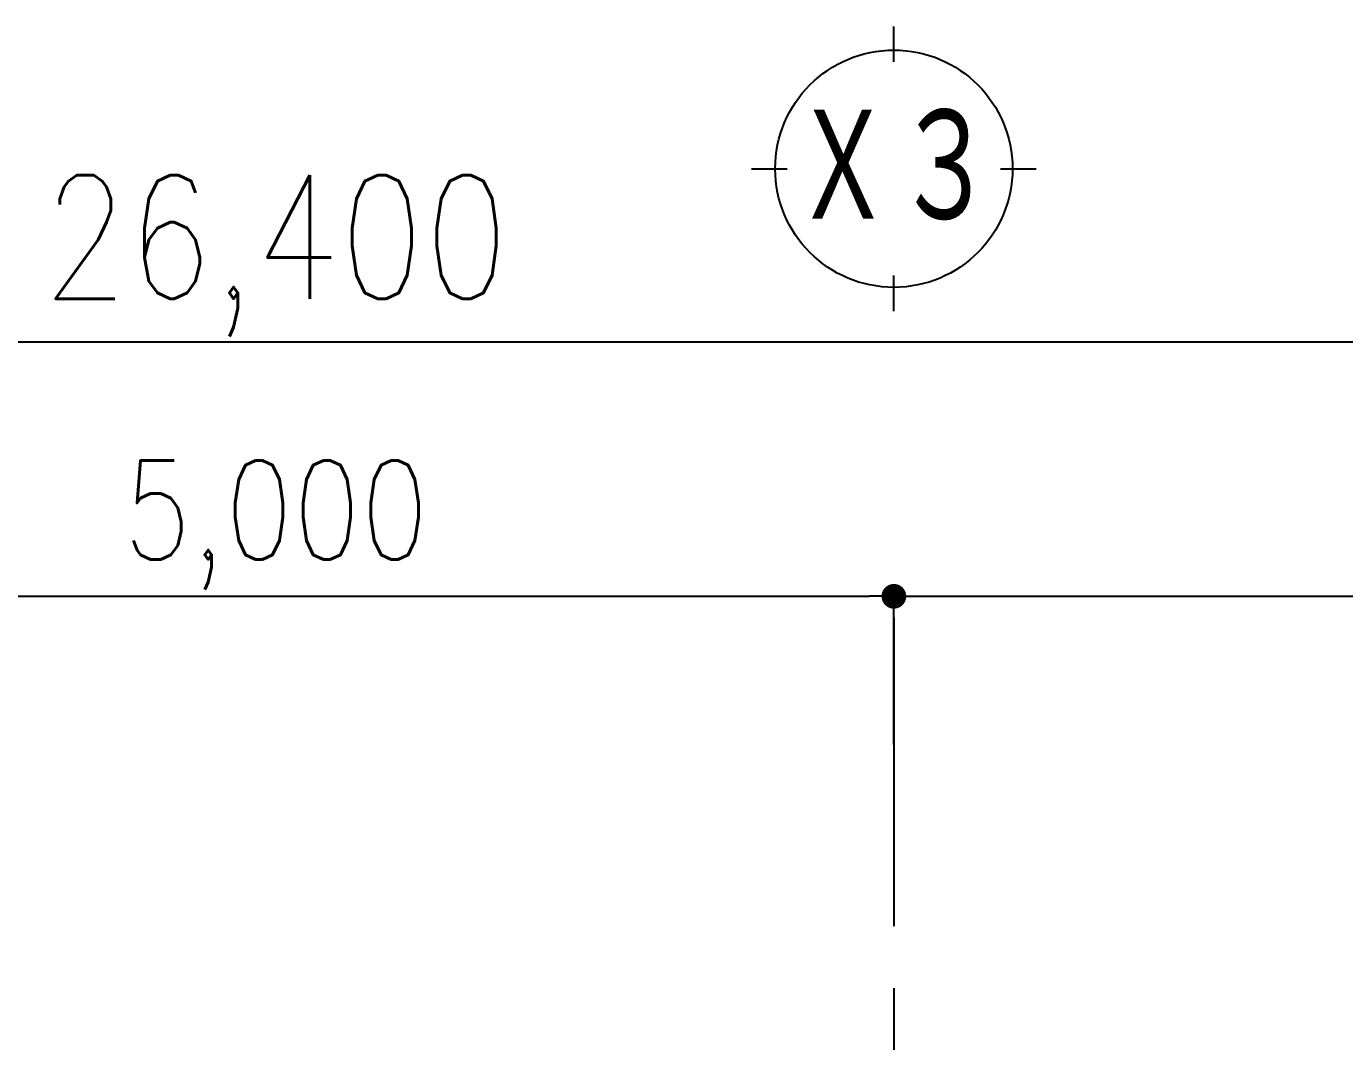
# Model space of a CAD drawing. Header units: millimetres. Extents: x 15495 to 166182, y -39946 to 18307.
# Drawn here: x 103480 to 108813, y -20547 to -16415 of the extents above; entities that cross this region are included whole.
import ezdxf
from ezdxf.enums import TextEntityAlignment as Align

# ---------------------------------------------------------------- set-up
doc = ezdxf.new("R2010")
doc.units = ezdxf.units.MM
doc.header["$LTSCALE"] = 1000
doc.linetypes.add('CENTER', pattern=[2, 1.25, -0.25, 0.25, -0.25])
doc.layers.get('0').update_dxf_attribs({"linetype": 'CONTINUOUS'})
for name, color, linetype in [('TF-E_DIM-100', 3, 'CONTINUOUS'), ('TF-E_GRID-100', 1, 'CENTER'), ('TF-E_GRID-50', 1, 'CENTER')]:
    doc.layers.add(name, color=color, linetype=linetype)
doc.styles.add('DIM', font='romans.shx', dxfattribs={"width": 0.8, "bigfont": 'bigfont.shx'})
doc.styles.get("Standard").update_dxf_attribs({"font": 'txt.shx', "bigfont": 'bigfont.shx'})
doc.dimstyles.new('DIM100_4_3', dxfattribs={"dimscale": 100, "dimtxt": 4, "dimasz": 1, "dimexe": 0, "dimexo": 1, "dimgap": 0.5, "dimtad": 1, "dimdec": 1, "dimdsep": 46, "dimlunit": 6, "dimtxsty": 'DIM', "dimblk1": 'DOT', "dimblk2": 'DOT', "dimsah": 1, "dimcen": 1, "dimclrd": 256, "dimclre": 256, "dimclrt": 256, "dimadec": 0, "dimazin": 0, "dimtfac": 1, "dimtdec": 1, "dimtix": 1, "dimtmove": 2, "dimatfit": 3, "dimldrblk": 'DOT', "dimfxl": 1, "dimtvp": 0.833333, "dimtolj": 1, "dimarcsym": 0})
doc.dimstyles.new('DIM100_5_3', dxfattribs={"dimscale": 100, "dimtxt": 5, "dimasz": 1, "dimexe": 0, "dimexo": 1, "dimgap": 0.5, "dimtad": 1, "dimdec": 1, "dimdsep": 46, "dimlunit": 6, "dimtxsty": 'DIM', "dimblk1": 'DOT', "dimblk2": 'DOT', "dimsah": 1, "dimcen": 1, "dimclrd": 256, "dimclre": 256, "dimclrt": 256, "dimadec": 0, "dimazin": 0, "dimtfac": 1, "dimtdec": 1, "dimtix": 1, "dimtmove": 2, "dimatfit": 3, "dimldrblk": 'DOT', "dimfxl": 1, "dimtvp": 0.833333, "dimtolj": 1, "dimarcsym": 0})

# ---------------------------------------------------------------- blocks, each defined once
blk = doc.blocks.new('DOT')
at = {"color": 0, "linetype": 'ByBlock'}
blk.add_line((-0.5, 0), (-1, 0), dxfattribs=at)
at = {"color": 0, "linetype": 'ByBlock', "const_width": 0.5}
blk.add_lwpolyline([(-0.25, 0, 1), (0.25, 0, 1)], format="xyb", close=True, dxfattribs=at)
blk = doc.blocks.new('*D698')
at = {"layer": 'TF-E_DIM-100', "lineweight": -2}
for p, q in [((91289.6, -18991.1), (91289.6, -17691.1)), ((91389.6, -17691.1), (117589.6, -17691.1)), ((117689.6, -18991.1), (117689.6, -17691.1))]:
    blk.add_line(p, q, dxfattribs=at)
at = {"layer": 'TF-E_DIM-100', "lineweight": -2, "xscale": 100, "yscale": 100, "zscale": 100, "rotation": 180}
blk.add_blockref('DOT', (91289.6, -17691.1), dxfattribs=at)
at = {"layer": 'TF-E_DIM-100', "lineweight": -2, "xscale": 100, "yscale": 100, "zscale": 100}
blk.add_blockref('DOT', (117689.6, -17691.1), dxfattribs=at)
at = {"layer": 'TF-E_DIM-100', "insert": (104489.6, -17343.5), "char_height": 500, "attachment_point": 5, "style": 'DIM'}
blk.add_mtext('\\A1;26,400', dxfattribs=at)
blk = doc.blocks.new('_DOT')
at = {"color": 0, "linetype": 'ByBlock'}
blk.add_line((-0.5, 0), (-1, 0), dxfattribs=at)
at = {"color": 0, "linetype": 'ByBlock', "const_width": 0.5}
blk.add_lwpolyline([(-0.25, 0, 1), (0.25, 0, 1)], format="xyb", close=True, dxfattribs=at)
blk = doc.blocks.new('*D697')
at = {"layer": 'TF-E_DIM-100', "lineweight": -2}
for p, q in [((106989.6, -19321.2), (106989.6, -18721.2)), ((107089.6, -18721.2), (117589.6, -18721.2)), ((117689.6, -19321.2), (117689.6, -18721.2))]:
    blk.add_line(p, q, dxfattribs=at)
at = {"layer": 'TF-E_DIM-100', "lineweight": -2, "xscale": 100, "yscale": 100, "zscale": 100, "rotation": 180}
blk.add_blockref('DOT', (106989.6, -18721.2), dxfattribs=at)
at = {"layer": 'TF-E_DIM-100', "lineweight": -2, "xscale": 100, "yscale": 100, "zscale": 100}
blk.add_blockref('DOT', (117689.6, -18721.2), dxfattribs=at)
at = {"layer": 'TF-E_DIM-100', "insert": (112339.6, -18433.1), "char_height": 400, "attachment_point": 5, "style": 'DIM'}
blk.add_mtext('\\A1;10,700', dxfattribs=at)
blk = doc.blocks.new('*D571')
at = {"layer": 'TF-E_DIM-100', "lineweight": -2}
for p, q in [((101989.6, -19321.2), (101989.6, -18721.2)), ((102089.6, -18721.2), (106889.6, -18721.2)), ((106989.6, -19321.2), (106989.6, -18721.2))]:
    blk.add_line(p, q, dxfattribs=at)
at = {"layer": 'TF-E_DIM-100', "lineweight": -2, "xscale": 100, "yscale": 100, "zscale": 100, "rotation": 180}
blk.add_blockref('DOT', (101989.6, -18721.2), dxfattribs=at)
at = {"layer": 'TF-E_DIM-100', "lineweight": -2, "xscale": 100, "yscale": 100, "zscale": 100}
blk.add_blockref('DOT', (106989.6, -18721.2), dxfattribs=at)
at = {"layer": 'TF-E_DIM-100', "insert": (104489.6, -18433.1), "char_height": 400, "attachment_point": 5, "style": 'DIM'}
blk.add_mtext('\\A1;5,000', dxfattribs=at)
blk = doc.blocks.new('TF-BLOCK_50')
at = {"layer": 'TF-E_GRID-50'}
blk.add_line((15700, 15455), (15700, -4653.96), dxfattribs=at)
blk = doc.blocks.new('TF-BLOCK_100')
at = {"layer": 'TF-E_GRID-100', "color": 3, "linetype": 'Continuous'}
for p, q in [((15700, 17702.32), (15700, 17846.32)), ((15124, 17270.32), (15268, 17270.32)), ((16132, 17270.32), (16276, 17270.32)), ((15700, 16694.32), (15700, 16838.32))]:
    blk.add_line(p, q, dxfattribs=at)
at = {"layer": 'TF-E_GRID-100'}
blk.add_line((15699.93, 15455), (15699.93, -4653.96), dxfattribs=at)
at = {"layer": 'TF-E_GRID-100', "color": 3, "linetype": 'Continuous'}
blk.add_circle((15700, 17270.32), 480, dxfattribs=at)
at = {"layer": 'TF-E_GRID-100', "color": 3, "linetype": 'Continuous', "width": 0.75}
blk.add_text('Ｘ３', height=500, dxfattribs=at).set_placement((15700, 17270.32), align=Align.MIDDLE)
at = {"layer": 'TF-E_DIM-100'}
for base, p1, p2, dimstyle, picture, middle in [((26400, 16570.32), (0, 15170.32), (26400, 15170.32), 'DIM100_5_3', '*D698', (13200, 16917.94)), ((15700, 15540.16), (10700, 14840.16), (15700, 14840.16), 'DIM100_4_3', '*D571', (13200, 15828.26)), ((26400, 15540.16), (15700, 14840.16), (26400, 14840.16), 'DIM100_4_3', '*D697', (21050, 15828.26))]:
    dim = blk.add_linear_dim(base=base, p1=p1, p2=p2, dimstyle=dimstyle, dxfattribs=at)
    dim.commit()
    dim.dimension.update_dxf_attribs({"geometry": picture, "text_midpoint": middle, "insert": (-91289.59, 34261.4)})

msp = doc.modelspace()

# ---------------------------------------------------------------- block references
for name in ['TF-BLOCK_100', 'TF-BLOCK_50']:
    msp.add_blockref(name, (91289.6, -34261.4))

doc.saveas('drawing.dxf')
